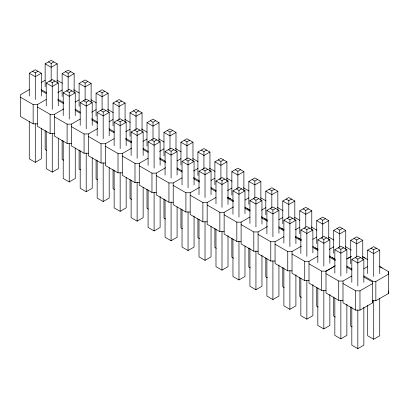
<?xml version="1.0" encoding="UTF-8"?>
<svg xmlns="http://www.w3.org/2000/svg" width="409" height="409" viewBox="0 0 409 409"><rect width="100%" height="100%" fill="white"/><g stroke="black" fill="none" stroke-linecap="round" stroke-linejoin="round"><path stroke-width="0.61" d="M45.154 86.672L45.154 63.83L51.166 60.358L57.183 63.83L57.183 82.863M29.269 96.059L29.269 73.216L35.286 69.745L41.299 73.216L41.299 96.059M48.492 61.902L51.166 63.446L53.84 61.902M32.613 71.289L35.286 72.828L37.96 71.289M57.183 63.83L51.166 67.301L45.154 63.83M41.299 73.216L35.286 76.688L29.269 73.216M41.299 82.49L45.164 80.261M29.837 89.326L20.45 94.745L20.45 116.504L33.149 123.835L37.423 123.835M62.127 96.473L62.127 73.63L68.139 70.159L74.157 73.63L74.157 92.664M46.243 105.854L46.243 83.017L52.26 79.545L58.272 83.017L58.272 105.854M65.466 71.703L68.139 73.242L70.813 71.703M49.586 81.084L52.26 82.628L54.934 81.084M74.157 73.63L68.139 77.102L62.127 73.63M58.272 83.017L52.26 86.488L46.243 83.017M57.72 92.608L62.137 90.062M20.45 97.214L33.149 104.546L37.423 104.546L46.258 99.443M79.101 106.268L79.101 83.431L85.113 79.96L91.13 83.431L91.13 102.465M63.216 115.655L63.216 92.817L69.233 89.341L75.246 92.817L75.246 115.655M82.439 81.498L85.113 83.042L87.787 81.498M66.56 90.885L69.233 92.429L71.907 90.885M91.13 83.431L85.113 86.902L79.101 83.431M75.246 92.817L69.233 96.289L63.216 92.817M75.246 102.092L79.111 99.857M37.423 107.015L50.123 114.346L54.397 114.346L63.784 108.927M96.074 116.069L96.074 93.232L102.086 89.755L108.104 93.232L108.104 111.626M80.195 125.456L80.195 102.613L86.207 99.142L92.219 102.613L92.219 125.456M99.418 91.299L102.086 92.843L104.76 91.299M83.533 100.686L86.207 102.23L88.881 100.686M108.104 93.232L102.086 96.703L96.074 93.232M92.219 102.613L86.207 106.089L80.195 102.613M91.667 112.209L96.084 109.658M54.397 116.816L67.096 124.142L71.37 124.142L80.205 119.045M113.048 125.87L113.048 103.027L119.06 99.556L125.077 103.027L125.077 122.061M97.168 135.89L97.168 112.414L103.18 108.942L109.193 112.414L109.193 135.89M116.391 101.1L119.06 102.644L121.734 101.1M100.507 110.486L103.18 112.03L105.854 110.486M125.077 103.027L119.06 106.504L113.048 103.027M109.193 112.414L103.18 115.885L97.168 112.414M29.269 121.437L29.269 158.866L35.286 162.342L41.299 158.866L41.299 128.416M109.193 121.688L113.058 119.459M71.37 126.611L84.07 133.942L88.344 133.942L97.731 128.523M130.021 136.304L130.021 112.828L136.033 109.356L142.051 112.828L142.051 131.228M114.142 145.691L114.142 122.214L120.154 118.743L126.166 122.214L126.166 145.691M133.365 110.9L136.033 112.444L138.707 110.9M117.48 120.287L120.154 121.831L122.828 120.287M142.051 112.828L136.033 116.299L130.021 112.828M126.166 122.214L120.154 125.686L114.142 122.214M46.243 131.233L46.243 168.666L52.26 172.138L58.272 168.666L58.272 138.211M125.619 131.805L130.031 129.259M88.344 136.412L101.043 143.743L105.317 143.743L114.152 138.646M146.995 146.105L146.995 122.628L153.012 119.157L159.024 122.628L159.024 141.662M131.115 155.492L131.115 132.015L137.127 128.544L143.14 132.015L143.14 155.492M150.338 120.701L153.012 122.245L155.681 120.701M134.454 130.082L137.127 131.626L139.801 130.082M159.024 122.628L153.012 126.1L146.995 122.628M143.14 132.015L137.127 135.486L131.115 132.015M63.216 141.033L63.216 178.467L69.233 181.939L75.246 178.467L75.246 148.012M143.145 141.289L147.005 139.06M105.317 146.212L118.017 153.544L122.291 153.544L131.678 148.124M163.968 155.906L163.968 132.429L169.986 128.958L175.998 132.429L175.998 150.829M148.089 165.287L148.089 141.816L154.101 138.339L160.118 141.816L160.118 165.287M167.312 130.497L169.986 132.041L172.654 130.497M151.427 139.883L154.101 141.427L156.775 139.883M175.998 132.429L169.986 135.9L163.968 132.429M160.118 141.816L154.101 145.287L148.089 141.816M80.195 150.834L80.195 188.268L86.207 191.739L92.219 188.268L92.219 157.813M159.566 151.407L163.978 148.856M122.291 156.013L134.99 163.344L139.264 163.344L148.099 158.242M180.942 165.067L180.942 142.23L186.959 138.753L192.971 142.23L192.971 161.264M165.062 175.088L165.062 151.611L171.074 148.14L177.092 151.611L177.092 175.088M184.285 140.297L186.959 141.841L189.628 140.297M168.401 149.684L171.074 151.228L173.748 149.684M192.971 142.23L186.959 145.701L180.942 142.23M177.092 151.611L171.074 155.088L165.062 151.611M97.168 160.635L97.168 198.068L103.18 201.54L109.193 198.068L109.193 167.613M177.092 160.89L180.952 158.656M139.264 165.814L151.964 173.14L156.238 173.14L165.625 167.726M197.915 175.502L197.915 152.025L203.933 148.554L209.945 152.025L209.945 171.059M182.036 184.888L182.036 161.412L188.048 157.94L194.065 161.412L194.065 184.888M201.259 150.098L203.933 151.642L206.601 150.098M185.374 159.484L188.048 161.028L190.722 159.484M209.945 152.025L203.933 155.502L197.915 152.025M194.065 161.412L188.048 164.883L182.036 161.412M114.142 170.435L114.142 207.869L120.154 211.341L126.166 207.869L126.166 177.414M193.513 171.008L197.93 168.457M156.238 175.609L168.937 182.941L173.212 182.941L182.046 177.843M214.889 184.669L214.889 161.826L220.906 158.355L226.918 161.826L226.918 180.86M199.009 194.689L199.009 171.213L205.021 167.741L211.039 171.213L211.039 194.689M218.232 159.899L220.906 161.443L223.58 159.899M202.348 169.285L205.021 170.829L207.695 169.285M226.918 161.826L220.906 165.297L214.889 161.826M211.039 171.213L205.021 174.684L199.009 171.213M131.115 180.231L131.115 217.665L137.127 221.141L143.14 217.665L143.14 187.215M211.039 180.487L214.904 178.258M173.212 185.41L185.911 192.741L190.185 192.741L199.572 187.322M231.862 195.103L231.862 171.627L237.88 168.155L243.892 171.627L243.892 190.66M215.983 203.851L215.983 181.013L221.995 177.542L228.012 181.013L228.012 204.49M235.206 169.699L237.88 171.243L240.553 169.699M219.321 179.086L221.995 180.625L224.669 179.086M243.892 171.627L237.88 175.098L231.862 171.627M228.012 181.013L221.995 184.485L215.983 181.013M148.089 190.032L148.089 227.465L154.101 230.937L160.118 227.465L160.118 196.376M227.46 190.604L231.877 188.058M190.185 195.211L202.884 202.542L207.164 202.542L215.993 197.44M248.836 204.265L248.836 181.427L254.853 177.956L260.865 181.427L260.865 200.461M232.956 214.285L232.956 190.814L238.968 187.342L244.986 190.814L244.986 213.651M252.179 179.5L254.853 181.039L257.527 179.5M236.3 188.881L238.968 190.425L241.642 188.881M260.865 181.427L254.853 184.899L248.836 181.427M244.986 190.814L238.968 194.285L232.956 190.814M165.062 199.832L165.062 237.266L171.074 240.737L177.092 237.266L177.092 206.811M244.986 200.088L248.851 197.854M207.164 205.011L219.858 212.343L224.137 212.343L233.519 206.923M265.809 214.699L265.809 191.228L271.827 187.757L277.839 191.228L277.839 210.262M249.93 223.452L249.93 200.614L255.942 197.138L261.959 200.614L261.959 224.086M269.153 189.295L271.827 190.839L274.5 189.295M253.273 198.682L255.942 200.226L258.616 198.682M277.839 191.228L271.827 194.699L265.809 191.228M261.959 200.614L255.942 204.086L249.93 200.614M182.036 209.633L182.036 247.067L188.048 250.538L194.065 247.067L194.065 215.978M261.407 210.206L265.824 207.654M224.137 214.812L236.831 222.143L241.111 222.143L249.94 217.041M282.788 223.866L282.788 201.029L288.8 197.552L294.812 201.029L294.812 220.062M266.903 233.887L266.903 210.41L272.915 206.939L278.933 210.41L278.933 233.253M286.126 199.096L288.8 200.64L291.474 199.096M270.247 208.483L272.915 210.027L275.589 208.483M294.812 201.029L288.8 204.5L282.788 201.029M278.933 210.41L272.915 213.887L266.903 210.41M199.009 219.434L199.009 256.867L205.021 260.339L211.039 256.867L211.039 226.412M278.933 219.684L282.798 217.455M241.111 224.613L253.805 231.939L258.084 231.939L267.466 226.525M299.761 233.667L299.761 210.824L305.774 207.353L311.786 210.824L311.786 229.858M283.877 243.053L283.877 220.211L289.894 216.739L295.906 220.211L295.906 243.687M303.1 208.897L305.774 210.441L308.447 208.897M287.22 218.283L289.894 219.827L292.563 218.283M311.786 210.824L305.774 214.301L299.761 210.824M295.906 220.211L289.894 223.682L283.877 220.211M215.983 229.229L215.983 266.663L221.995 270.139L228.012 266.663L228.012 235.574M295.354 229.807L299.771 227.256M258.084 234.408L270.778 241.739L275.058 241.739L283.887 236.642M316.735 243.467L316.735 220.625L322.747 217.153L328.759 220.625L328.759 239.659M300.85 253.488L300.85 230.011L306.868 226.54L312.88 230.011L312.88 252.854M320.073 218.697L322.747 220.241L325.421 218.697M304.194 228.084L306.868 229.623L309.536 228.084M328.759 220.625L322.747 224.096L316.735 220.625M312.88 230.011L306.868 233.483L300.85 230.011M232.956 239.03L232.956 276.464L238.968 279.935L244.986 276.464L244.986 246.008M312.88 239.285L316.745 237.056M275.058 244.209L287.752 251.54L292.031 251.54L301.413 246.121M333.708 253.268L333.708 230.425L339.721 226.954L345.733 230.425L345.733 249.459M317.824 262.65L317.824 239.812L323.841 236.341L329.853 239.812L329.853 263.284M337.047 228.498L339.721 230.037L342.394 228.498M321.167 237.88L323.841 239.423L326.51 237.88M345.733 230.425L339.721 233.897L333.708 230.425M329.853 239.812L323.841 243.283L317.824 239.812M249.93 248.197L249.93 286.264L255.942 289.736L261.959 286.264L261.959 255.175M329.301 249.403L333.718 246.857M292.031 254.009L304.725 261.341L309.005 261.341L317.834 256.238M350.728 263.805L350.728 240.334L356.74 236.862L362.757 240.334L362.757 259.367M334.843 273.192L334.843 249.72L340.861 246.244L346.873 249.72L346.873 273.192M354.066 238.401L356.74 239.945L359.414 238.401M338.187 247.788L340.861 249.332L343.534 247.788M362.757 240.334L356.74 243.805L350.728 240.334M346.873 249.72L340.861 253.191L334.843 249.72M266.903 258.631L266.903 296.065L272.915 299.536L278.933 296.065L278.933 264.976M346.827 258.887L351.244 256.336M346.873 258.994L351.29 256.443M309.005 263.81L321.699 271.141L325.978 271.141L335.365 265.722M326.024 271.249L334.859 266.147M367.701 273.606L367.701 250.134L373.714 246.658L379.731 250.134L379.731 273.606M351.817 282.358L351.817 259.516L357.834 256.044L363.846 259.516L363.846 282.358M371.04 248.202L373.714 249.746L376.387 248.202M355.16 257.588L357.834 259.132L360.508 257.588M379.731 250.134L373.714 253.606L367.701 250.134M363.846 259.516L357.834 262.992L351.817 259.516M283.877 267.798L283.877 305.866L289.894 309.337L295.906 305.866L295.906 274.776M363.846 268.795L367.711 266.561M326.024 273.718L338.718 281.044L342.998 281.044L351.832 275.947M300.85 278.232L300.85 315.661L306.868 319.138L312.88 315.661L312.88 284.577M363.846 277L371.576 281.458L375.851 281.458L388.55 274.132L388.55 271.663L379.163 266.244M342.998 283.514L355.697 290.845L359.971 290.845L372.671 283.514L372.665 281.049L363.673 275.855M317.824 288.028L317.824 325.462L323.841 328.933L329.853 325.462L329.853 294.373M372.185 300.753L375.851 300.753L388.55 293.422L388.55 271.663M342.998 281.044L342.998 302.808L355.697 310.14L359.971 310.14L372.671 302.808L372.671 283.514M334.843 297.936L334.843 335.37L340.861 338.841L346.873 335.37L346.873 304.281M367.701 305.329L367.701 335.784L373.714 339.255L379.731 335.784L379.731 298.35M351.817 307.103L351.817 345.17L357.834 348.642L363.846 345.17L363.846 307.103M37.423 104.546L37.423 126.304L50.123 133.636L54.397 133.636M54.397 114.346L54.397 136.105L67.096 143.436L71.37 143.436M71.37 124.142L71.37 145.906L84.07 153.237L88.344 153.237M88.344 133.942L88.344 155.706L101.043 163.033L105.317 163.033M105.317 143.743L105.317 165.502L118.017 172.833L122.291 172.833M122.291 153.544L122.291 175.303L134.99 182.634L139.264 182.634M139.264 163.344L139.264 185.103L151.964 192.434L156.238 192.434M156.238 173.14L156.238 194.904L168.937 202.235L173.212 202.235M173.212 182.941L173.212 204.704L185.911 212.031L190.185 212.031M190.185 192.741L190.185 214.5L202.884 221.831L207.164 221.831M207.164 202.542L207.164 224.301L219.858 231.632L224.137 231.632M224.137 212.343L224.137 234.101L236.831 241.433L241.111 241.433M241.111 222.143L241.111 243.902L253.805 251.233L258.084 251.233M258.084 231.939L258.084 253.703L270.778 261.029L275.058 261.029M275.058 241.739L275.058 263.498L287.752 270.83L292.031 270.83M292.031 251.54L292.031 273.299L304.725 280.63L309.005 280.63M309.005 261.341L309.005 283.1L321.699 290.431L325.978 290.431M325.978 271.141L326.024 293.008L338.718 300.339L342.998 300.339M57.009 80.169L62.296 83.221M73.589 89.74L79.269 93.022M90.956 99.765L96.243 102.823M107.536 109.341L113.221 112.623M124.903 119.367L130.195 122.419M141.483 128.937L147.168 132.219M158.85 138.963L164.142 142.02M175.435 148.539L181.115 151.821M192.797 158.564L198.089 161.621M209.382 168.14L215.062 171.417M226.744 178.166L232.036 181.218M243.329 187.736L249.009 191.018M260.691 197.762L265.983 200.819M277.276 207.337L282.956 210.62M294.638 217.363L299.93 220.415M311.223 226.939L316.903 230.216M328.585 236.964L333.877 240.017M345.17 246.535L351.382 250.124M362.584 256.668L365.227 258.197M379.557 266.469L382.2 267.997M362.742 256.76L367.87 259.725M227.839 197.348L230.482 198.876M244.812 207.148L249.94 210.108M261.392 216.724L267.466 220.231M278.759 226.75L283.887 229.71M295.344 236.32L301.413 239.827M312.706 246.346L317.834 249.311M329.291 255.922L335.36 259.429M41.125 89.551L46.416 92.608M57.71 99.126L63.784 102.633M75.072 109.152L80.363 112.209M91.657 118.728L97.731 122.23M109.019 128.753L114.31 131.805M125.604 138.324L131.678 141.831M142.971 148.349L148.257 151.407M159.551 157.925L165.625 161.432M176.918 167.951L182.204 171.003M193.498 177.526L199.572 181.029M210.865 187.552L216.151 190.604M227.445 197.123L233.519 200.63M247.455 208.677L250.103 210.206M264.429 218.478L267.077 220.001M281.402 228.278L284.05 229.802M298.376 238.074L301.024 239.602M315.349 247.874L317.998 249.403M332.323 257.675L334.971 259.204M346.699 266.054L351.991 269.112M41.299 90.696L46.268 93.564M57.72 100.179L63.794 103.681M75.246 110.297L80.215 113.165M91.667 119.776L97.741 123.283M109.193 129.893L114.162 132.767M125.619 139.377L131.688 142.884M143.145 149.495L148.109 152.363M159.566 158.978L165.635 162.48M177.092 169.096L182.056 171.964M193.513 178.575L199.582 182.082M211.039 188.692L216.008 191.56M227.46 198.176L233.534 201.683M244.986 208.293L249.955 211.162M261.407 217.772L267.481 221.279M278.933 227.895L283.902 230.763M295.354 237.373L301.428 240.881M312.88 247.491L317.849 250.359M329.301 256.975L335.375 260.477M346.873 267.2L351.842 270.068M46.585 150.308L45.154 149.484L45.154 130.451M63.768 160.231L62.127 159.28L62.127 140.246M80.532 169.909L79.101 169.081L79.101 150.047M97.715 179.827L96.074 178.881L96.074 159.847M114.479 189.51L113.048 188.682L113.048 169.648M131.662 199.428L130.021 198.483L130.021 179.449M148.426 209.106L146.995 208.278L146.995 189.244M165.609 219.03L163.968 218.079L163.968 199.045M182.373 228.708L180.942 227.879L180.942 208.846M199.556 238.626L197.915 237.68L197.915 218.646M216.32 248.304L214.889 247.481L214.889 228.447M233.503 258.227L231.862 257.281L231.862 238.248M250.267 267.905L248.836 267.077L248.836 248.043M267.45 277.823L265.809 276.878L265.809 257.844M284.219 287.507L282.788 286.678L282.788 267.644M301.397 297.425L299.761 296.479L299.761 277.445M318.166 307.103L316.735 306.28L316.735 287.246M335.344 317.026L333.708 316.075L333.708 297.041M352.159 326.811L350.728 325.983L350.728 306.949M388.55 290.952L388.55 293.422M372.665 300.339L372.671 302.808M375.851 281.458L375.851 300.753M373.714 249.746L373.714 276.443M373.714 300.554L373.714 339.255M359.971 290.845L359.971 310.14M357.834 259.132L357.834 285.83M357.834 309.94L357.834 348.642M356.74 239.945L356.74 257.128M355.697 290.845L355.697 310.14M340.861 249.332L340.861 276.029M340.861 300.14L340.861 338.841M339.721 230.037L339.721 247.22M338.718 281.044L338.718 300.339M323.841 239.423L323.841 266.126M323.841 290.232L323.841 328.933M322.747 220.241L322.747 237.419M321.699 271.141L321.699 290.431M306.868 229.623L306.868 256.325M306.868 280.436L306.868 319.138M305.774 210.441L305.774 226.99M304.725 261.341L304.725 280.63M289.894 219.827L289.894 246.525M289.894 270.635L289.894 309.337M288.8 200.64L288.8 217.823M287.752 251.54L287.752 270.83M272.915 210.027L272.915 236.724M272.915 260.835L272.915 299.536M271.827 190.839L271.827 208.023M270.778 241.739L270.778 261.029M255.942 200.226L255.942 226.923M255.942 251.034L255.942 289.736M254.853 181.039L254.853 198.222M253.805 231.939L253.805 251.233M238.968 190.425L238.968 217.123M238.968 241.233L238.968 279.935M237.88 171.243L237.88 188.421M236.831 222.143L236.831 241.433M221.995 180.625L221.995 207.327M221.995 231.433L221.995 270.139M220.906 161.443L220.906 178.626M219.858 212.343L219.858 231.632M205.021 170.829L205.021 197.527M205.021 221.637L205.021 260.339M203.933 151.642L203.933 168.825M202.884 202.542L202.884 221.831M188.048 161.028L188.048 187.726M188.048 211.836L188.048 250.538M186.959 141.841L186.959 159.024M185.911 192.741L185.911 212.031M171.074 151.228L171.074 177.925M171.074 202.036L171.074 240.737M169.986 132.041L169.986 149.224M168.937 182.941L168.937 202.235M154.101 141.427L154.101 168.125M154.101 192.235L154.101 230.937M153.012 122.245L153.012 139.423M151.964 173.14L151.964 192.434M137.127 131.626L137.127 158.329M137.127 182.434L137.127 221.141M136.033 112.444L136.033 129.622M134.99 163.344L134.99 182.634M120.154 121.831L120.154 148.528M120.154 172.639L120.154 211.341M119.06 102.644L119.06 119.827M118.017 153.544L118.017 172.833M103.18 112.03L103.18 138.728M103.18 162.838L103.18 201.54M102.086 92.843L102.086 110.026M101.043 143.743L101.043 163.033M86.207 102.23L86.207 128.927M86.207 153.038L86.207 191.739M85.113 83.042L85.113 100.225M84.07 133.942L84.07 153.237M69.233 92.429L69.233 119.126M69.233 143.237L69.233 181.939M68.139 73.242L68.139 90.425M67.096 124.142L67.096 143.436M52.26 82.628L52.26 109.331M52.26 133.436L52.26 172.138M51.166 63.446L51.166 80.624M50.123 114.346L50.123 133.636M35.286 72.828L35.286 99.53M35.286 123.641L35.286 162.342M33.149 104.546L33.149 123.835"/></g></svg>
